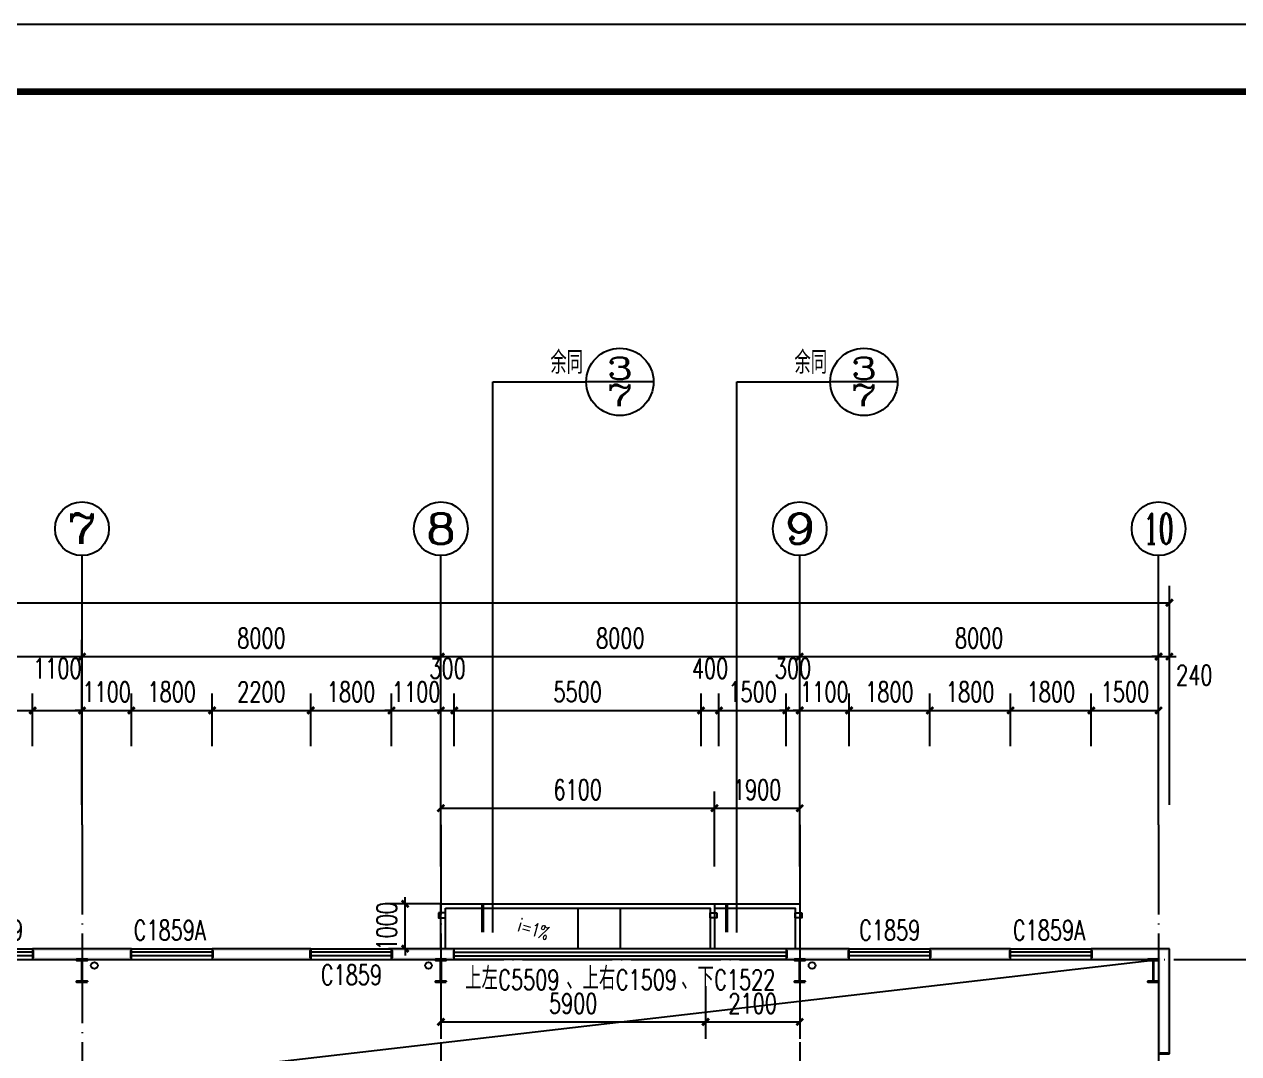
# Model space of a CAD drawing. Header units: millimetres. Extents: x 4279522 to 4437387, y 18981343 to 19528009.
# Drawn here: x 4385756 to 4412828, y 19298623 to 19321565 of the extents above; entities that cross this region are included whole.
import ezdxf
from ezdxf.enums import TextEntityAlignment as Align

# ---------------------------------------------------------------- set-up
doc = ezdxf.new("R2010")
doc.units = ezdxf.units.MM
doc.header["$LTSCALE"] = 1000
doc.header["$MEASUREMENT"] = 0
doc.linetypes.add('DOTE', pattern=[2.42, 2, -0.2, 0.02, -0.2])
doc.layers.get('Defpoints').update_dxf_attribs({"color": 1})
for name, color, linetype in [('AXIS_TEXT', 7, 'Continuous'), ('AXIS_外部', 171, 'Continuous'), ('DIM_IDEN', 171, 'Continuous'), ('DIM_SYMB', 165, 'Continuous'), ('DOTE', 250, 'DOTE'), ('GROUND', 150, 'Continuous'), ('LVTRY', 6, 'Continuous'), ('PUB_DIM', 161, 'Continuous'), ('PUB_TEXT', 7, 'Continuous'), ('PUB_WALL', 9, 'Continuous'), ('TK', 4, 'Continuous'), ('VPIPE-雨水', 4, 'Continuous'), ('WALL', 9, 'Continuous'), ('WINDOW', 140, 'Continuous'), ('WINDOW_TEXT', 7, 'Continuous')]:
    doc.layers.add(name, color=color, linetype=linetype)
doc.layers.add('Pkpm_柱子', color=3, linetype='Continuous', lineweight=35)
doc.styles.add('_TCH_AXIS', font='COMPLEX', dxfattribs={"bigfont": 'GBCBIG'})
doc.styles.add('_TCH_DIM', font='SIMPLEX', dxfattribs={"bigfont": 'GBCBIG'})
doc.styles.add('_TCH_DIM_T3', font='SIMPLEX', dxfattribs={"width": 0.705882, "bigfont": 'GBCBIG'})
doc.styles.add('_TCH_LABEL', font='COMPLEX', dxfattribs={"bigfont": 'GBCBIG'})
doc.styles.add('_TCH_WINDOW', font='SIMPLEX', dxfattribs={"height": 3.5, "bigfont": 'GBCBIG'})
doc.styles.add('COMPLEX', font='COMPLEX')
doc.dimstyles.new('_TCH_ARCH&&150', dxfattribs={"dimtxt": 446.25, "dimasz": 150, "dimexe": 375, "dimexo": 450, "dimgap": 189.375, "dimtad": 1, "dimdec": 0, "dimzin": 0, "dimdsep": 46, "dimtxsty": '_TCH_DIM_T3', "dimblk": 'ARCHTICK', "dimcen": 0.09, "dimclrt": 7, "dimazin": 2, "dimtfac": 1, "dimtdec": 0, "dimtix": 1, "dimtmove": 2, "dimatfit": 3, "dimfxl": 0, "dimtolj": 1, "dimtzin": 0, "dimarcsym": 0})

# ---------------------------------------------------------------- blocks, each defined once
blk = doc.blocks.new('GeYuanFrame_76024051', base_point=(18.76, 4.34))
at = {"layer": 'TK'}
blk.add_line((43.76, 414.34), (676.76, 414.34), dxfattribs=at)
blk.add_lwpolyline([(18.76, 424.34), (686.76, 424.34), (686.76, 4.34), (18.76, 4.34), (18.76, 424.34)], dxfattribs=at)
at = {"layer": 'TK', "const_width": 1}
blk.add_lwpolyline([(676.76, 414.34), (43.76, 414.34), (43.76, 14.34), (676.76, 14.34)], close=True, dxfattribs=at)
blk = doc.blocks.new('_ArchTick')
at = {"color": 0, "linetype": 'ByBlock', "const_width": 0.4}
blk.add_lwpolyline([(-0.5, -0.5), (0.5, 0.5)], dxfattribs=at)
blk = doc.blocks.new('*D30')
at = {"layer": 'Defpoints', "color": 0}
for p in [(4400942, 19300578), (4403042, 19300578), (4403042, 19299332)]:
    blk.add_point(p, dxfattribs=at)
at = {"layer": 'PUB_DIM', "color": 0, "lineweight": -2}
for p, q in [((4400942, 19300128), (4400942, 19298957)), ((4403042, 19300128), (4403042, 19298957)), ((4400942, 19299332), (4403042, 19299332))]:
    blk.add_line(p, q, dxfattribs=at)
at = {"layer": 'PUB_DIM', "color": 0, "lineweight": -2, "xscale": 150, "yscale": 150, "zscale": 150, "rotation": 180}
blk.add_blockref('_ArchTick', (4400942, 19299332), dxfattribs=at)
at = {"layer": 'PUB_DIM', "color": 0, "lineweight": -2, "xscale": 150, "yscale": 150, "zscale": 150}
blk.add_blockref('_ArchTick', (4403042, 19299332), dxfattribs=at)
at = {"layer": 'PUB_DIM', "color": 7, "insert": (4401992, 19299744), "char_height": 446.2, "attachment_point": 5, "style": '_TCH_DIM_T3'}
blk.add_mtext('\\A1;2100', dxfattribs=at)
blk = doc.blocks.new('*D31')
at = {"layer": 'Defpoints', "color": 0}
for p in [(4395042, 19300578), (4400942, 19300578), (4400942, 19299332)]:
    blk.add_point(p, dxfattribs=at)
at = {"layer": 'PUB_DIM', "color": 0, "lineweight": -2}
for p, q in [((4395042, 19300128), (4395042, 19298957)), ((4400942, 19300128), (4400942, 19298957)), ((4395042, 19299332), (4400942, 19299332))]:
    blk.add_line(p, q, dxfattribs=at)
at = {"layer": 'PUB_DIM', "color": 0, "lineweight": -2, "xscale": 150, "yscale": 150, "zscale": 150, "rotation": 180}
blk.add_blockref('_ArchTick', (4395042, 19299332), dxfattribs=at)
at = {"layer": 'PUB_DIM', "color": 0, "lineweight": -2, "xscale": 150, "yscale": 150, "zscale": 150}
blk.add_blockref('_ArchTick', (4400942, 19299332), dxfattribs=at)
at = {"layer": 'PUB_DIM', "color": 7, "insert": (4397992, 19299744), "char_height": 446.2, "attachment_point": 5, "style": '_TCH_DIM_T3'}
blk.add_mtext('\\A1;5900', dxfattribs=at)
blk = doc.blocks.new('*D32')
at = {"layer": 'Defpoints', "color": 0}
for p in [(4403042, 19304095), (4401142, 19302349), (4403042, 19302349)]:
    blk.add_point(p, dxfattribs=at)
at = {"layer": 'PUB_DIM', "color": 0, "lineweight": -2}
for p, q in [((4401142, 19302799), (4401142, 19304470)), ((4403042, 19302799), (4403042, 19304470)), ((4401142, 19304095), (4403042, 19304095))]:
    blk.add_line(p, q, dxfattribs=at)
at = {"layer": 'PUB_DIM', "color": 0, "lineweight": -2, "xscale": 150, "yscale": 150, "zscale": 150, "rotation": 180}
blk.add_blockref('_ArchTick', (4401142, 19304095), dxfattribs=at)
at = {"layer": 'PUB_DIM', "color": 0, "lineweight": -2, "xscale": 150, "yscale": 150, "zscale": 150}
blk.add_blockref('_ArchTick', (4403042, 19304095), dxfattribs=at)
at = {"layer": 'PUB_DIM', "color": 7, "insert": (4402092, 19304507), "char_height": 446.2, "attachment_point": 5, "style": '_TCH_DIM_T3'}
blk.add_mtext('\\A1;1900', dxfattribs=at)
blk = doc.blocks.new('*D33')
at = {"layer": 'Defpoints', "color": 0}
for p in [(4401142, 19304095), (4395042, 19302349), (4401142, 19302349)]:
    blk.add_point(p, dxfattribs=at)
at = {"layer": 'PUB_DIM', "color": 0, "lineweight": -2}
for p, q in [((4395042, 19302799), (4395042, 19304470)), ((4401142, 19302799), (4401142, 19304470)), ((4395042, 19304095), (4401142, 19304095))]:
    blk.add_line(p, q, dxfattribs=at)
at = {"layer": 'PUB_DIM', "color": 0, "lineweight": -2, "xscale": 150, "yscale": 150, "zscale": 150, "rotation": 180}
blk.add_blockref('_ArchTick', (4395042, 19304095), dxfattribs=at)
at = {"layer": 'PUB_DIM', "color": 0, "lineweight": -2, "xscale": 150, "yscale": 150, "zscale": 150}
blk.add_blockref('_ArchTick', (4401142, 19304095), dxfattribs=at)
at = {"layer": 'PUB_DIM', "color": 7, "insert": (4398092, 19304507), "char_height": 446.2, "attachment_point": 5, "style": '_TCH_DIM_T3'}
blk.add_mtext('\\A1;6100', dxfattribs=at)
blk = doc.blocks.new('*D34')
at = {"layer": 'Defpoints', "color": 0}
for p in [(4394246, 19301963), (4395492, 19301963), (4395492, 19300963)]:
    blk.add_point(p, dxfattribs=at)
at = {"layer": 'PUB_DIM', "color": 0, "lineweight": -2}
for p, q in [((4394246, 19301963), (4394246, 19302113)), ((4395042, 19301963), (4393871, 19301963)), ((4394246, 19300963), (4394246, 19301963)), ((4395042, 19300963), (4393871, 19300963)), ((4394246, 19300963), (4394246, 19300813))]:
    blk.add_line(p, q, dxfattribs=at)
at = {"layer": 'PUB_DIM', "color": 0, "lineweight": -2, "xscale": 150, "yscale": 150, "zscale": 150}
for p, rotation in [((4394246, 19301963), 270), ((4394246, 19300963), 90)]:
    blk.add_blockref('_ArchTick', p, dxfattribs=dict(at, rotation=rotation))
at = {"layer": 'PUB_DIM', "color": 7, "insert": (4393834, 19301463), "char_height": 446.2, "attachment_point": 5, "rotation": 90, "style": '_TCH_DIM_T3'}
blk.add_mtext('\\A1;1000', dxfattribs=at)
blk = doc.blocks.new('*D192')
at = {"layer": 'Defpoints', "color": 0}
for p in [(4411042, 19306273), (4409542, 19305028), (4411042, 19305028)]:
    blk.add_point(p, dxfattribs=at)
at = {"layer": 'PUB_DIM', "color": 0, "lineweight": -2}
for p, q in [((4409542, 19305478), (4409542, 19306648)), ((4411042, 19305478), (4411042, 19306648)), ((4409542, 19306273), (4411042, 19306273))]:
    blk.add_line(p, q, dxfattribs=at)
at = {"layer": 'PUB_DIM', "color": 0, "lineweight": -2, "xscale": 150, "yscale": 150, "zscale": 150, "rotation": 180}
blk.add_blockref('_ArchTick', (4409542, 19306273), dxfattribs=at)
at = {"layer": 'PUB_DIM', "color": 0, "lineweight": -2, "xscale": 150, "yscale": 150, "zscale": 150}
blk.add_blockref('_ArchTick', (4411042, 19306273), dxfattribs=at)
at = {"layer": 'PUB_DIM', "color": 7, "insert": (4410292, 19306686), "char_height": 446.2, "attachment_point": 5, "style": '_TCH_DIM_T3'}
blk.add_mtext('\\A1;1500', dxfattribs=at)
blk = doc.blocks.new('*D193')
at = {"layer": 'Defpoints', "color": 0}
for p in [(4409542, 19306273), (4407742, 19305028), (4409542, 19305028)]:
    blk.add_point(p, dxfattribs=at)
at = {"layer": 'PUB_DIM', "color": 0, "lineweight": -2}
for p, q in [((4407742, 19305478), (4407742, 19306648)), ((4409542, 19305478), (4409542, 19306648)), ((4407742, 19306273), (4409542, 19306273))]:
    blk.add_line(p, q, dxfattribs=at)
at = {"layer": 'PUB_DIM', "color": 0, "lineweight": -2, "xscale": 150, "yscale": 150, "zscale": 150, "rotation": 180}
blk.add_blockref('_ArchTick', (4407742, 19306273), dxfattribs=at)
at = {"layer": 'PUB_DIM', "color": 0, "lineweight": -2, "xscale": 150, "yscale": 150, "zscale": 150}
blk.add_blockref('_ArchTick', (4409542, 19306273), dxfattribs=at)
at = {"layer": 'PUB_DIM', "color": 7, "insert": (4408642, 19306686), "char_height": 446.2, "attachment_point": 5, "style": '_TCH_DIM_T3'}
blk.add_mtext('\\A1;1800', dxfattribs=at)
blk = doc.blocks.new('*D194')
at = {"layer": 'Defpoints', "color": 0}
for p in [(4407742, 19306273), (4405942, 19305028), (4407742, 19305028)]:
    blk.add_point(p, dxfattribs=at)
at = {"layer": 'PUB_DIM', "color": 0, "lineweight": -2}
for p, q in [((4405942, 19305478), (4405942, 19306648)), ((4407742, 19305478), (4407742, 19306648)), ((4405942, 19306273), (4407742, 19306273))]:
    blk.add_line(p, q, dxfattribs=at)
at = {"layer": 'PUB_DIM', "color": 0, "lineweight": -2, "xscale": 150, "yscale": 150, "zscale": 150, "rotation": 180}
blk.add_blockref('_ArchTick', (4405942, 19306273), dxfattribs=at)
at = {"layer": 'PUB_DIM', "color": 0, "lineweight": -2, "xscale": 150, "yscale": 150, "zscale": 150}
blk.add_blockref('_ArchTick', (4407742, 19306273), dxfattribs=at)
at = {"layer": 'PUB_DIM', "color": 7, "insert": (4406842, 19306686), "char_height": 446.2, "attachment_point": 5, "style": '_TCH_DIM_T3'}
blk.add_mtext('\\A1;1800', dxfattribs=at)
blk = doc.blocks.new('*D195')
at = {"layer": 'Defpoints', "color": 0}
for p in [(4405942, 19306273), (4404142, 19305028), (4405942, 19305028)]:
    blk.add_point(p, dxfattribs=at)
at = {"layer": 'PUB_DIM', "color": 0, "lineweight": -2}
for p, q in [((4404142, 19305478), (4404142, 19306648)), ((4405942, 19305478), (4405942, 19306648)), ((4404142, 19306273), (4405942, 19306273))]:
    blk.add_line(p, q, dxfattribs=at)
at = {"layer": 'PUB_DIM', "color": 0, "lineweight": -2, "xscale": 150, "yscale": 150, "zscale": 150, "rotation": 180}
blk.add_blockref('_ArchTick', (4404142, 19306273), dxfattribs=at)
at = {"layer": 'PUB_DIM', "color": 0, "lineweight": -2, "xscale": 150, "yscale": 150, "zscale": 150}
blk.add_blockref('_ArchTick', (4405942, 19306273), dxfattribs=at)
at = {"layer": 'PUB_DIM', "color": 7, "insert": (4405042, 19306686), "char_height": 446.2, "attachment_point": 5, "style": '_TCH_DIM_T3'}
blk.add_mtext('\\A1;1800', dxfattribs=at)
blk = doc.blocks.new('*D196')
at = {"layer": 'Defpoints', "color": 0}
for p in [(4404142, 19306273), (4403042, 19305028), (4404142, 19305028)]:
    blk.add_point(p, dxfattribs=at)
at = {"layer": 'PUB_DIM', "color": 0, "lineweight": -2}
for p, q in [((4403042, 19305478), (4403042, 19306648)), ((4404142, 19305478), (4404142, 19306648)), ((4403042, 19306273), (4402892, 19306273)), ((4403042, 19306273), (4404142, 19306273)), ((4404142, 19306273), (4404292, 19306273))]:
    blk.add_line(p, q, dxfattribs=at)
at = {"layer": 'PUB_DIM', "color": 0, "lineweight": -2, "xscale": 150, "yscale": 150, "zscale": 150}
blk.add_blockref('_ArchTick', (4403042, 19306273), dxfattribs=at)
at = {"layer": 'PUB_DIM', "color": 0, "lineweight": -2, "xscale": 150, "yscale": 150, "zscale": 150, "rotation": 180}
blk.add_blockref('_ArchTick', (4404142, 19306273), dxfattribs=at)
at = {"layer": 'PUB_DIM', "color": 7, "insert": (4403592, 19306686), "char_height": 446.2, "attachment_point": 5, "style": '_TCH_DIM_T3'}
blk.add_mtext('\\A1;1100', dxfattribs=at)
blk = doc.blocks.new('*D197')
at = {"layer": 'Defpoints', "color": 0}
for p in [(4403042, 19306273), (4402742, 19305028), (4403042, 19305028)]:
    blk.add_point(p, dxfattribs=at)
at = {"layer": 'PUB_DIM', "color": 0, "lineweight": -2}
for p, q in [((4402742, 19305478), (4402742, 19306648)), ((4403042, 19305478), (4403042, 19306648)), ((4402742, 19306273), (4402592, 19306273)), ((4402742, 19306273), (4403042, 19306273)), ((4403042, 19306273), (4403192, 19306273))]:
    blk.add_line(p, q, dxfattribs=at)
at = {"layer": 'PUB_DIM', "color": 0, "lineweight": -2, "xscale": 150, "yscale": 150, "zscale": 150}
blk.add_blockref('_ArchTick', (4402742, 19306273), dxfattribs=at)
at = {"layer": 'PUB_DIM', "color": 0, "lineweight": -2, "xscale": 150, "yscale": 150, "zscale": 150, "rotation": 180}
blk.add_blockref('_ArchTick', (4403042, 19306273), dxfattribs=at)
at = {"layer": 'PUB_DIM', "color": 7, "insert": (4402892, 19307211), "char_height": 446.2, "attachment_point": 5, "style": '_TCH_DIM_T3'}
blk.add_mtext('\\A1;300', dxfattribs=at)
blk = doc.blocks.new('*D198')
at = {"layer": 'Defpoints', "color": 0}
for p in [(4402742, 19306273), (4401242, 19305028), (4402742, 19305028)]:
    blk.add_point(p, dxfattribs=at)
at = {"layer": 'PUB_DIM', "color": 0, "lineweight": -2}
for p, q in [((4401242, 19305478), (4401242, 19306648)), ((4402742, 19305478), (4402742, 19306648)), ((4401242, 19306273), (4402742, 19306273))]:
    blk.add_line(p, q, dxfattribs=at)
at = {"layer": 'PUB_DIM', "color": 0, "lineweight": -2, "xscale": 150, "yscale": 150, "zscale": 150, "rotation": 180}
blk.add_blockref('_ArchTick', (4401242, 19306273), dxfattribs=at)
at = {"layer": 'PUB_DIM', "color": 0, "lineweight": -2, "xscale": 150, "yscale": 150, "zscale": 150}
blk.add_blockref('_ArchTick', (4402742, 19306273), dxfattribs=at)
at = {"layer": 'PUB_DIM', "color": 7, "insert": (4401992, 19306686), "char_height": 446.2, "attachment_point": 5, "style": '_TCH_DIM_T3'}
blk.add_mtext('\\A1;1500', dxfattribs=at)
blk = doc.blocks.new('*D199')
at = {"layer": 'Defpoints', "color": 0}
for p in [(4401242, 19306273), (4400842, 19305028), (4401242, 19305028)]:
    blk.add_point(p, dxfattribs=at)
at = {"layer": 'PUB_DIM', "color": 0, "lineweight": -2}
for p, q in [((4400842, 19305478), (4400842, 19306648)), ((4401242, 19305478), (4401242, 19306648)), ((4400842, 19306273), (4401242, 19306273))]:
    blk.add_line(p, q, dxfattribs=at)
at = {"layer": 'PUB_DIM', "color": 0, "lineweight": -2, "xscale": 150, "yscale": 150, "zscale": 150, "rotation": 180}
blk.add_blockref('_ArchTick', (4400842, 19306273), dxfattribs=at)
at = {"layer": 'PUB_DIM', "color": 0, "lineweight": -2, "xscale": 150, "yscale": 150, "zscale": 150}
blk.add_blockref('_ArchTick', (4401242, 19306273), dxfattribs=at)
at = {"layer": 'PUB_DIM', "color": 7, "insert": (4401042, 19307211), "char_height": 446.2, "attachment_point": 5, "style": '_TCH_DIM_T3'}
blk.add_mtext('\\A1;400', dxfattribs=at)
blk = doc.blocks.new('*D200')
at = {"layer": 'Defpoints', "color": 0}
for p in [(4400842, 19306273), (4395342, 19305028), (4400842, 19305028)]:
    blk.add_point(p, dxfattribs=at)
at = {"layer": 'PUB_DIM', "color": 0, "lineweight": -2}
for p, q in [((4395342, 19305478), (4395342, 19306648)), ((4400842, 19305478), (4400842, 19306648)), ((4395342, 19306273), (4400842, 19306273))]:
    blk.add_line(p, q, dxfattribs=at)
at = {"layer": 'PUB_DIM', "color": 0, "lineweight": -2, "xscale": 150, "yscale": 150, "zscale": 150, "rotation": 180}
blk.add_blockref('_ArchTick', (4395342, 19306273), dxfattribs=at)
at = {"layer": 'PUB_DIM', "color": 0, "lineweight": -2, "xscale": 150, "yscale": 150, "zscale": 150}
blk.add_blockref('_ArchTick', (4400842, 19306273), dxfattribs=at)
at = {"layer": 'PUB_DIM', "color": 7, "insert": (4398092, 19306686), "char_height": 446.2, "attachment_point": 5, "style": '_TCH_DIM_T3'}
blk.add_mtext('\\A1;5500', dxfattribs=at)
blk = doc.blocks.new('*D201')
at = {"layer": 'Defpoints', "color": 0}
for p in [(4395342, 19306273), (4395042, 19305028), (4395342, 19305028)]:
    blk.add_point(p, dxfattribs=at)
at = {"layer": 'PUB_DIM', "color": 0, "lineweight": -2}
for p, q in [((4395042, 19305478), (4395042, 19306648)), ((4395342, 19305478), (4395342, 19306648)), ((4395042, 19306273), (4394892, 19306273)), ((4395042, 19306273), (4395342, 19306273)), ((4395342, 19306273), (4395492, 19306273))]:
    blk.add_line(p, q, dxfattribs=at)
at = {"layer": 'PUB_DIM', "color": 0, "lineweight": -2, "xscale": 150, "yscale": 150, "zscale": 150}
blk.add_blockref('_ArchTick', (4395042, 19306273), dxfattribs=at)
at = {"layer": 'PUB_DIM', "color": 0, "lineweight": -2, "xscale": 150, "yscale": 150, "zscale": 150, "rotation": 180}
blk.add_blockref('_ArchTick', (4395342, 19306273), dxfattribs=at)
at = {"layer": 'PUB_DIM', "color": 7, "insert": (4395192, 19307211), "char_height": 446.2, "attachment_point": 5, "style": '_TCH_DIM_T3'}
blk.add_mtext('\\A1;300', dxfattribs=at)
blk = doc.blocks.new('*D202')
at = {"layer": 'Defpoints', "color": 0}
for p in [(4395042, 19306273), (4393942, 19305028), (4395042, 19305028)]:
    blk.add_point(p, dxfattribs=at)
at = {"layer": 'PUB_DIM', "color": 0, "lineweight": -2}
for p, q in [((4393942, 19305478), (4393942, 19306648)), ((4395042, 19305478), (4395042, 19306648)), ((4393942, 19306273), (4393792, 19306273)), ((4393942, 19306273), (4395042, 19306273)), ((4395042, 19306273), (4395192, 19306273))]:
    blk.add_line(p, q, dxfattribs=at)
at = {"layer": 'PUB_DIM', "color": 0, "lineweight": -2, "xscale": 150, "yscale": 150, "zscale": 150}
blk.add_blockref('_ArchTick', (4393942, 19306273), dxfattribs=at)
at = {"layer": 'PUB_DIM', "color": 0, "lineweight": -2, "xscale": 150, "yscale": 150, "zscale": 150, "rotation": 180}
blk.add_blockref('_ArchTick', (4395042, 19306273), dxfattribs=at)
at = {"layer": 'PUB_DIM', "color": 7, "insert": (4394492, 19306686), "char_height": 446.2, "attachment_point": 5, "style": '_TCH_DIM_T3'}
blk.add_mtext('\\A1;1100', dxfattribs=at)
blk = doc.blocks.new('*D203')
at = {"layer": 'Defpoints', "color": 0}
for p in [(4393942, 19306273), (4392142, 19305028), (4393942, 19305028)]:
    blk.add_point(p, dxfattribs=at)
at = {"layer": 'PUB_DIM', "color": 0, "lineweight": -2}
for p, q in [((4392142, 19305478), (4392142, 19306648)), ((4393942, 19305478), (4393942, 19306648)), ((4392142, 19306273), (4393942, 19306273))]:
    blk.add_line(p, q, dxfattribs=at)
at = {"layer": 'PUB_DIM', "color": 0, "lineweight": -2, "xscale": 150, "yscale": 150, "zscale": 150, "rotation": 180}
blk.add_blockref('_ArchTick', (4392142, 19306273), dxfattribs=at)
at = {"layer": 'PUB_DIM', "color": 0, "lineweight": -2, "xscale": 150, "yscale": 150, "zscale": 150}
blk.add_blockref('_ArchTick', (4393942, 19306273), dxfattribs=at)
at = {"layer": 'PUB_DIM', "color": 7, "insert": (4393042, 19306686), "char_height": 446.2, "attachment_point": 5, "style": '_TCH_DIM_T3'}
blk.add_mtext('\\A1;1800', dxfattribs=at)
blk = doc.blocks.new('*D204')
at = {"layer": 'Defpoints', "color": 0}
for p in [(4392142, 19306273), (4389942, 19305028), (4392142, 19305028)]:
    blk.add_point(p, dxfattribs=at)
at = {"layer": 'PUB_DIM', "color": 0, "lineweight": -2}
for p, q in [((4389942, 19305478), (4389942, 19306648)), ((4392142, 19305478), (4392142, 19306648)), ((4389942, 19306273), (4392142, 19306273))]:
    blk.add_line(p, q, dxfattribs=at)
at = {"layer": 'PUB_DIM', "color": 0, "lineweight": -2, "xscale": 150, "yscale": 150, "zscale": 150, "rotation": 180}
blk.add_blockref('_ArchTick', (4389942, 19306273), dxfattribs=at)
at = {"layer": 'PUB_DIM', "color": 0, "lineweight": -2, "xscale": 150, "yscale": 150, "zscale": 150}
blk.add_blockref('_ArchTick', (4392142, 19306273), dxfattribs=at)
at = {"layer": 'PUB_DIM', "color": 7, "insert": (4391042, 19306686), "char_height": 446.2, "attachment_point": 5, "style": '_TCH_DIM_T3'}
blk.add_mtext('\\A1;2200', dxfattribs=at)
blk = doc.blocks.new('*D205')
at = {"layer": 'Defpoints', "color": 0}
for p in [(4389942, 19306273), (4388142, 19305028), (4389942, 19305028)]:
    blk.add_point(p, dxfattribs=at)
at = {"layer": 'PUB_DIM', "color": 0, "lineweight": -2}
for p, q in [((4388142, 19305478), (4388142, 19306648)), ((4389942, 19305478), (4389942, 19306648)), ((4388142, 19306273), (4389942, 19306273))]:
    blk.add_line(p, q, dxfattribs=at)
at = {"layer": 'PUB_DIM', "color": 0, "lineweight": -2, "xscale": 150, "yscale": 150, "zscale": 150, "rotation": 180}
blk.add_blockref('_ArchTick', (4388142, 19306273), dxfattribs=at)
at = {"layer": 'PUB_DIM', "color": 0, "lineweight": -2, "xscale": 150, "yscale": 150, "zscale": 150}
blk.add_blockref('_ArchTick', (4389942, 19306273), dxfattribs=at)
at = {"layer": 'PUB_DIM', "color": 7, "insert": (4389042, 19306686), "char_height": 446.2, "attachment_point": 5, "style": '_TCH_DIM_T3'}
blk.add_mtext('\\A1;1800', dxfattribs=at)
blk = doc.blocks.new('*D206')
at = {"layer": 'Defpoints', "color": 0}
for p in [(4388142, 19306273), (4387042, 19305028), (4388142, 19305028)]:
    blk.add_point(p, dxfattribs=at)
at = {"layer": 'PUB_DIM', "color": 0, "lineweight": -2}
for p, q in [((4387042, 19305478), (4387042, 19306648)), ((4388142, 19305478), (4388142, 19306648)), ((4387042, 19306273), (4386892, 19306273)), ((4387042, 19306273), (4388142, 19306273)), ((4388142, 19306273), (4388292, 19306273))]:
    blk.add_line(p, q, dxfattribs=at)
at = {"layer": 'PUB_DIM', "color": 0, "lineweight": -2, "xscale": 150, "yscale": 150, "zscale": 150}
blk.add_blockref('_ArchTick', (4387042, 19306273), dxfattribs=at)
at = {"layer": 'PUB_DIM', "color": 0, "lineweight": -2, "xscale": 150, "yscale": 150, "zscale": 150, "rotation": 180}
blk.add_blockref('_ArchTick', (4388142, 19306273), dxfattribs=at)
at = {"layer": 'PUB_DIM', "color": 7, "insert": (4387592, 19306686), "char_height": 446.2, "attachment_point": 5, "style": '_TCH_DIM_T3'}
blk.add_mtext('\\A1;1100', dxfattribs=at)
blk = doc.blocks.new('*D207')
at = {"layer": 'Defpoints', "color": 0}
for p in [(4387042, 19306273), (4385942, 19305028), (4387042, 19305028)]:
    blk.add_point(p, dxfattribs=at)
at = {"layer": 'PUB_DIM', "color": 0, "lineweight": -2}
for p, q in [((4385942, 19305478), (4385942, 19306648)), ((4387042, 19305478), (4387042, 19306648)), ((4385942, 19306273), (4387042, 19306273))]:
    blk.add_line(p, q, dxfattribs=at)
at = {"layer": 'PUB_DIM', "color": 0, "lineweight": -2, "xscale": 150, "yscale": 150, "zscale": 150, "rotation": 180}
blk.add_blockref('_ArchTick', (4385942, 19306273), dxfattribs=at)
at = {"layer": 'PUB_DIM', "color": 0, "lineweight": -2, "xscale": 150, "yscale": 150, "zscale": 150}
blk.add_blockref('_ArchTick', (4387042, 19306273), dxfattribs=at)
at = {"layer": 'PUB_DIM', "color": 7, "insert": (4386492, 19307211), "char_height": 446.2, "attachment_point": 5, "style": '_TCH_DIM_T3'}
blk.add_mtext('\\A1;1100', dxfattribs=at)
blk = doc.blocks.new('*D208')
at = {"layer": 'Defpoints', "color": 0}
for p in [(4385942, 19306273), (4384142, 19305028), (4385942, 19305028)]:
    blk.add_point(p, dxfattribs=at)
at = {"layer": 'PUB_DIM', "color": 0, "lineweight": -2}
for p, q in [((4384142, 19305478), (4384142, 19306648)), ((4385942, 19305478), (4385942, 19306648)), ((4384142, 19306273), (4385942, 19306273))]:
    blk.add_line(p, q, dxfattribs=at)
at = {"layer": 'PUB_DIM', "color": 0, "lineweight": -2, "xscale": 150, "yscale": 150, "zscale": 150, "rotation": 180}
blk.add_blockref('_ArchTick', (4384142, 19306273), dxfattribs=at)
at = {"layer": 'PUB_DIM', "color": 0, "lineweight": -2, "xscale": 150, "yscale": 150, "zscale": 150}
blk.add_blockref('_ArchTick', (4385942, 19306273), dxfattribs=at)
at = {"layer": 'PUB_DIM', "color": 7, "insert": (4385042, 19306686), "char_height": 446.2, "attachment_point": 5, "style": '_TCH_DIM_T3'}
blk.add_mtext('\\A1;1800', dxfattribs=at)
blk = doc.blocks.new('*D236')
at = {"layer": 'AXIS_外部', "color": 0, "lineweight": -2}
for p, q in [((4379042, 19304173), (4379042, 19307848)), ((4387042, 19304173), (4387042, 19307848)), ((4379042, 19307473), (4387042, 19307473))]:
    blk.add_line(p, q, dxfattribs=at)
at = {"layer": 'Defpoints', "color": 0}
for p in [(4387042, 19307473), (4379042, 19303723), (4387042, 19303723)]:
    blk.add_point(p, dxfattribs=at)
at = {"layer": 'AXIS_外部', "color": 0, "lineweight": -2, "xscale": 150, "yscale": 150, "zscale": 150, "rotation": 180}
blk.add_blockref('_ArchTick', (4379042, 19307473), dxfattribs=at)
at = {"layer": 'AXIS_外部', "color": 0, "lineweight": -2, "xscale": 150, "yscale": 150, "zscale": 150}
blk.add_blockref('_ArchTick', (4387042, 19307473), dxfattribs=at)
at = {"layer": 'AXIS_外部', "color": 7, "insert": (4383042, 19307886), "char_height": 446.2, "attachment_point": 5, "style": '_TCH_DIM_T3'}
blk.add_mtext('\\A1;8000', dxfattribs=at)
blk = doc.blocks.new('*D237')
at = {"layer": 'AXIS_外部', "color": 0, "lineweight": -2}
for p, q in [((4387042, 19304173), (4387042, 19307848)), ((4395042, 19304173), (4395042, 19307848)), ((4387042, 19307473), (4395042, 19307473))]:
    blk.add_line(p, q, dxfattribs=at)
at = {"layer": 'Defpoints', "color": 0}
for p in [(4395042, 19307473), (4387042, 19303723), (4395042, 19303723)]:
    blk.add_point(p, dxfattribs=at)
at = {"layer": 'AXIS_外部', "color": 0, "lineweight": -2, "xscale": 150, "yscale": 150, "zscale": 150, "rotation": 180}
blk.add_blockref('_ArchTick', (4387042, 19307473), dxfattribs=at)
at = {"layer": 'AXIS_外部', "color": 0, "lineweight": -2, "xscale": 150, "yscale": 150, "zscale": 150}
blk.add_blockref('_ArchTick', (4395042, 19307473), dxfattribs=at)
at = {"layer": 'AXIS_外部', "color": 7, "insert": (4391042, 19307886), "char_height": 446.2, "attachment_point": 5, "style": '_TCH_DIM_T3'}
blk.add_mtext('\\A1;8000', dxfattribs=at)
blk = doc.blocks.new('*D238')
at = {"layer": 'AXIS_外部', "color": 0, "lineweight": -2}
for p, q in [((4395042, 19304173), (4395042, 19307848)), ((4403042, 19304173), (4403042, 19307848)), ((4395042, 19307473), (4403042, 19307473))]:
    blk.add_line(p, q, dxfattribs=at)
at = {"layer": 'Defpoints', "color": 0}
for p in [(4403042, 19307473), (4395042, 19303723), (4403042, 19303723)]:
    blk.add_point(p, dxfattribs=at)
at = {"layer": 'AXIS_外部', "color": 0, "lineweight": -2, "xscale": 150, "yscale": 150, "zscale": 150, "rotation": 180}
blk.add_blockref('_ArchTick', (4395042, 19307473), dxfattribs=at)
at = {"layer": 'AXIS_外部', "color": 0, "lineweight": -2, "xscale": 150, "yscale": 150, "zscale": 150}
blk.add_blockref('_ArchTick', (4403042, 19307473), dxfattribs=at)
at = {"layer": 'AXIS_外部', "color": 7, "insert": (4399042, 19307886), "char_height": 446.2, "attachment_point": 5, "style": '_TCH_DIM_T3'}
blk.add_mtext('\\A1;8000', dxfattribs=at)
blk = doc.blocks.new('*D239')
at = {"layer": 'AXIS_外部', "color": 0, "lineweight": -2}
for p, q in [((4403042, 19304173), (4403042, 19307848)), ((4411042, 19304173), (4411042, 19307848)), ((4403042, 19307473), (4411042, 19307473))]:
    blk.add_line(p, q, dxfattribs=at)
at = {"layer": 'Defpoints', "color": 0}
for p in [(4411042, 19307473), (4403042, 19303723), (4411042, 19303723)]:
    blk.add_point(p, dxfattribs=at)
at = {"layer": 'AXIS_外部', "color": 0, "lineweight": -2, "xscale": 150, "yscale": 150, "zscale": 150, "rotation": 180}
blk.add_blockref('_ArchTick', (4403042, 19307473), dxfattribs=at)
at = {"layer": 'AXIS_外部', "color": 0, "lineweight": -2, "xscale": 150, "yscale": 150, "zscale": 150}
blk.add_blockref('_ArchTick', (4411042, 19307473), dxfattribs=at)
at = {"layer": 'AXIS_外部', "color": 7, "insert": (4407042, 19307886), "char_height": 446.2, "attachment_point": 5, "style": '_TCH_DIM_T3'}
blk.add_mtext('\\A1;8000', dxfattribs=at)
blk = doc.blocks.new('*D240')
at = {"layer": 'AXIS_外部', "color": 0, "lineweight": -2}
for p, q in [((4411042, 19304173), (4411042, 19307848)), ((4411282, 19304173), (4411282, 19307848)), ((4411042, 19307473), (4410892, 19307473)), ((4411042, 19307473), (4411282, 19307473)), ((4411282, 19307473), (4411432, 19307473))]:
    blk.add_line(p, q, dxfattribs=at)
at = {"layer": 'Defpoints', "color": 0}
for p in [(4411282, 19307473), (4411042, 19303723), (4411282, 19303723)]:
    blk.add_point(p, dxfattribs=at)
at = {"layer": 'AXIS_外部', "color": 0, "lineweight": -2, "xscale": 150, "yscale": 150, "zscale": 150}
blk.add_blockref('_ArchTick', (4411042, 19307473), dxfattribs=at)
at = {"layer": 'AXIS_外部', "color": 0, "lineweight": -2, "xscale": 150, "yscale": 150, "zscale": 150, "rotation": 180}
blk.add_blockref('_ArchTick', (4411282, 19307473), dxfattribs=at)
at = {"layer": 'AXIS_外部', "color": 7, "insert": (4411837, 19307061), "char_height": 446.2, "attachment_point": 5, "style": '_TCH_DIM_T3'}
blk.add_mtext('\\A1;240', dxfattribs=at)
blk = doc.blocks.new('*D241')
at = {"layer": 'AXIS_外部', "color": 0, "lineweight": -2}
for p, q in [((4348582, 19304173), (4348582, 19309048)), ((4411282, 19304173), (4411282, 19309048)), ((4348582, 19308673), (4411282, 19308673))]:
    blk.add_line(p, q, dxfattribs=at)
at = {"layer": 'Defpoints', "color": 0}
for p in [(4411282, 19308673), (4348582, 19303723), (4411282, 19303723)]:
    blk.add_point(p, dxfattribs=at)
at = {"layer": 'AXIS_外部', "color": 0, "lineweight": -2, "xscale": 150, "yscale": 150, "zscale": 150, "rotation": 180}
blk.add_blockref('_ArchTick', (4348582, 19308673), dxfattribs=at)
at = {"layer": 'AXIS_外部', "color": 0, "lineweight": -2, "xscale": 150, "yscale": 150, "zscale": 150}
blk.add_blockref('_ArchTick', (4411282, 19308673), dxfattribs=at)
at = {"layer": 'AXIS_外部', "color": 7, "insert": (4379932, 19309086), "char_height": 446.2, "attachment_point": 5, "style": '_TCH_DIM_T3'}
blk.add_mtext('\\A1;62700', dxfattribs=at)
blk = doc.blocks.new('$WINLIB2D$00000001')
for p, q in [((-0.5, 0.5), (0.5, 0.5)), ((-0.5, 0.5), (-0.5, -0.5)), ((0.5, -0.5), (0.5, 0.5)), ((0.5, 0.1667), (-0.5, 0.1667)), ((0.5, -0.1667), (-0.5, -0.1667)), ((-0.5, -0.5), (0.5, -0.5))]:
    blk.add_line(p, q)
blk = doc.blocks.new('_AXISO')
blk.add_circle((0, 0), 0.5)
at = {"layer": 'AXIS_TEXT', "style": 'COMPLEX', "width": 1.041667}
blk.add_attdef('A', text='', height=0.56, dxfattribs=at).set_placement((-0.25, -0.28), (0.25, -0.28), align=Align.FIT)

msp = doc.modelspace()

# ---------------------------------------------------------------- hatches: boundary and pattern name
at = {"layer": 'Pkpm_柱子'}
for points in [[(4387162.2, 19300223.4), (4387162.2, 19300235.4), (4387047.2, 19300235.4), (4387047.2, 19300711.4), (4387162.2, 19300711.4), (4387162.2, 19300723.4), (4386922.2, 19300723.4), (4386922.2, 19300711.4), (4387037.2, 19300711.4), (4387037.2, 19300235.4), (4386922.2, 19300235.4), (4386922.2, 19300223.4)], [(4395162.2, 19300223.4), (4395162.2, 19300235.4), (4395047.2, 19300235.4), (4395047.2, 19300711.4), (4395162.2, 19300711.4), (4395162.2, 19300723.4), (4394922.2, 19300723.4), (4394922.2, 19300711.4), (4395037.2, 19300711.4), (4395037.2, 19300235.4), (4394922.2, 19300235.4), (4394922.2, 19300223.4)], [(4403162.2, 19300223.4), (4403162.2, 19300235.4), (4403047.2, 19300235.4), (4403047.2, 19300711.4), (4403162.2, 19300711.4), (4403162.2, 19300723.4), (4402922.2, 19300723.4), (4402922.2, 19300711.4), (4403037.2, 19300711.4), (4403037.2, 19300235.4), (4402922.2, 19300235.4), (4402922.2, 19300223.4)], [(4411042.2, 19300223.4), (4411042.2, 19300235.4), (4410927.2, 19300235.4), (4410927.2, 19300711.4), (4411042.2, 19300711.4), (4411042.2, 19300723.4), (4410802.2, 19300723.4), (4410802.2, 19300711.4), (4410917.2, 19300711.4), (4410917.2, 19300235.4), (4410802.2, 19300235.4), (4410802.2, 19300223.4)]]:
    msp.add_hatch(color=256, dxfattribs=at).paths.add_polyline_path(points)
at = {"layer": 'PUB_WALL'}
for points in [[(4388142.2, 19300963.4), (4385942.2, 19300963.4), (4385982.2, 19300923.4), (4388102.2, 19300923.4)], [(4385942.2, 19300963.4), (4385942.2, 19300723.4), (4385982.2, 19300763.4), (4385982.2, 19300923.4)], [(4388142.2, 19300723.4), (4388142.2, 19300963.4), (4388102.2, 19300923.4), (4388102.2, 19300763.4)], [(4392142.2, 19300963.4), (4389942.2, 19300963.4), (4389982.2, 19300923.4), (4392102.2, 19300923.4)], [(4389942.2, 19300963.4), (4389942.2, 19300723.4), (4389982.2, 19300763.4), (4389982.2, 19300923.4)], [(4392142.2, 19300723.4), (4392142.2, 19300963.4), (4392102.2, 19300923.4), (4392102.2, 19300763.4)], [(4395342.2, 19300963.4), (4393942.2, 19300963.4), (4393982.2, 19300923.4), (4395302.2, 19300923.4)], [(4393942.2, 19300963.4), (4393942.2, 19300723.4), (4393982.2, 19300763.4), (4393982.2, 19300923.4)], [(4395342.2, 19300723.4), (4395342.2, 19300963.4), (4395302.2, 19300923.4), (4395302.2, 19300763.4)], [(4404142.2, 19300963.4), (4402742.2, 19300963.4), (4402782.2, 19300923.4), (4404102.2, 19300923.4)], [(4402742.2, 19300963.4), (4402742.2, 19300723.4), (4402782.2, 19300763.4), (4402782.2, 19300923.4)], [(4404142.2, 19300723.4), (4404142.2, 19300963.4), (4404102.2, 19300923.4), (4404102.2, 19300763.4)], [(4407742.2, 19300963.4), (4405942.2, 19300963.4), (4405982.2, 19300923.4), (4407702.2, 19300923.4)], [(4405942.2, 19300963.4), (4405942.2, 19300723.4), (4405982.2, 19300763.4), (4405982.2, 19300923.4)], [(4407742.2, 19300723.4), (4407742.2, 19300963.4), (4407702.2, 19300923.4), (4407702.2, 19300763.4)], [(4411282.2, 19300963.4), (4409542.2, 19300963.4), (4409582.2, 19300923.4), (4411242.2, 19300923.4)], [(4409542.2, 19300963.4), (4409542.2, 19300723.4), (4409582.2, 19300763.4), (4409582.2, 19300923.4)], [(4411282.2, 19298623.4), (4411282.2, 19300963.4), (4411242.2, 19300923.4), (4411242.2, 19298663.4)], [(4385942.2, 19300723.4), (4388142.2, 19300723.4), (4388102.2, 19300763.4), (4385982.2, 19300763.4)], [(4389942.2, 19300723.4), (4392142.2, 19300723.4), (4392102.2, 19300763.4), (4389982.2, 19300763.4)], [(4393942.2, 19300723.4), (4395342.2, 19300723.4), (4395302.2, 19300763.4), (4393982.2, 19300763.4)], [(4402742.2, 19300723.4), (4404142.2, 19300723.4), (4404102.2, 19300763.4), (4402782.2, 19300763.4)], [(4405942.2, 19300723.4), (4407742.2, 19300723.4), (4407702.2, 19300763.4), (4405982.2, 19300763.4)], [(4409542.2, 19300723.4), (4411042.2, 19300723.4), (4411082.2, 19300763.4), (4409582.2, 19300763.4)], [(4411042.2, 19300723.4), (4411042.2, 19298623.4), (4411082.2, 19298663.4), (4411082.2, 19300763.4)], [(4411042.2, 19298623.4), (4411282.2, 19298623.4), (4411242.2, 19298663.4), (4411082.2, 19298663.4)]]:
    msp.add_hatch(color=256, dxfattribs=at).paths.add_polyline_path(points)

# ---------------------------------------------------------------- linework, layer by layer
at = {"layer": 'AXIS_外部'}
for p, q in [((4387042.2, 19303723.4), (4387042.2, 19309723.4)), ((4395042.2, 19303723.4), (4395042.2, 19309723.4)), ((4403042.2, 19303723.4), (4403042.2, 19309723.4)), ((4411042.2, 19303723.4), (4411042.2, 19309723.4))]:
    msp.add_line(p, q, dxfattribs=at)
at = {"layer": 'DIM_IDEN'}
for p, q in [((4396197.7, 19313595.7), (4398282.5, 19313595.7)), ((4396197.7, 19301326.6), (4396197.7, 19313595.7)), ((4399782.5, 19313595.7), (4398282.5, 19313595.7)), ((4401638.2, 19313595.7), (4403723, 19313595.7)), ((4401638.2, 19301326.6), (4401638.2, 19313595.7)), ((4405223, 19313595.7), (4403723, 19313595.7))]:
    msp.add_line(p, q, dxfattribs=at)
at = {"layer": 'DIM_IDEN', "const_width": 75}
for points in [[(4395972.7, 19301326.6), (4395972.7, 19301974.4)], [(4401413.2, 19301326.6), (4401413.2, 19301974.4)]]:
    msp.add_lwpolyline(points, dxfattribs=at)
at = {"layer": 'DIM_IDEN'}
for centre in [(4399032.5, 19313595.7), (4404473, 19313595.7)]:
    msp.add_circle(centre, 750, dxfattribs=at)
at = {"layer": 'DIM_SYMB'}
msp.add_lwpolyline([(4397689.1, 19300952.1, 0, 0, 0), (4396647.6, 19301274.9, 80, 0, 0), (4396361.1, 19301363.7, 0, 0, 0)], format="xyseb", dxfattribs=at)
at = {"layer": 'DOTE'}
for p, q in [((4387042.2, 19303723.4), (4387042.2, 19279723.4)), ((4395042.2, 19303723.4), (4395042.2, 19279723.4)), ((4403042.2, 19303723.4), (4403042.2, 19279723.4)), ((4411042.2, 19303723.4), (4411042.2, 19279723.4)), ((4346042.2, 19300723.4), (4414042.2, 19300723.4))]:
    msp.add_line(p, q, dxfattribs=at)
at = {"layer": 'GROUND'}
for p, q in [((4398092.2, 19301863.4), (4398092.2, 19300963.4)), ((4399042.2, 19301863.4), (4399042.2, 19300963.4))]:
    msp.add_line(p, q, dxfattribs=at)
for points in [[(4395042.2, 19301963.4), (4401142.2, 19301963.4), (4401142.2, 19300963.4), (4395042.2, 19300963.4)], [(4395142.2, 19301863.4), (4401042.2, 19301863.4), (4401042.2, 19300963.4), (4395142.2, 19300963.4)]]:
    msp.add_lwpolyline(points, close=True, dxfattribs=at)
for points in [[(4401142.2, 19301963.4), (4403042.2, 19301963.4), (4403042.2, 19300963.4), (4401242.2, 19300963.4)], [(4401142.2, 19301863.4), (4402942.2, 19301863.4), (4402942.2, 19300963.4), (4401242.2, 19300963.4)], [(4355042.2, 19282723.4), (4359291, 19294723.4), (4411042.2, 19300723.4)]]:
    msp.add_lwpolyline(points, dxfattribs=at)
at = {"layer": 'LVTRY'}
for points in [[(4394992.2, 19301763.4), (4394992.2, 19301653.4), (4395142.2, 19301653.4), (4395142.2, 19301763.4)], [(4401192.2, 19301763.4), (4401192.2, 19301653.4), (4401042.2, 19301653.4), (4401042.2, 19301763.4)], [(4403092.2, 19301763.4), (4403092.2, 19301653.4), (4402942.2, 19301653.4), (4402942.2, 19301763.4)]]:
    msp.add_lwpolyline(points, close=True, dxfattribs=at)
at = {"layer": 'Pkpm_柱子'}
for points in [[(4387162.2, 19300223.4), (4387162.2, 19300235.4), (4387047.2, 19300235.4), (4387047.2, 19300711.4), (4387162.2, 19300711.4), (4387162.2, 19300723.4), (4386922.2, 19300723.4), (4386922.2, 19300711.4), (4387037.2, 19300711.4), (4387037.2, 19300235.4), (4386922.2, 19300235.4), (4386922.2, 19300223.4)], [(4395162.2, 19300223.4), (4395162.2, 19300235.4), (4395047.2, 19300235.4), (4395047.2, 19300711.4), (4395162.2, 19300711.4), (4395162.2, 19300723.4), (4394922.2, 19300723.4), (4394922.2, 19300711.4), (4395037.2, 19300711.4), (4395037.2, 19300235.4), (4394922.2, 19300235.4), (4394922.2, 19300223.4)], [(4403162.2, 19300223.4), (4403162.2, 19300235.4), (4403047.2, 19300235.4), (4403047.2, 19300711.4), (4403162.2, 19300711.4), (4403162.2, 19300723.4), (4402922.2, 19300723.4), (4402922.2, 19300711.4), (4403037.2, 19300711.4), (4403037.2, 19300235.4), (4402922.2, 19300235.4), (4402922.2, 19300223.4)], [(4411042.2, 19300223.4), (4411042.2, 19300235.4), (4410927.2, 19300235.4), (4410927.2, 19300711.4), (4411042.2, 19300711.4), (4411042.2, 19300723.4), (4410802.2, 19300723.4), (4410802.2, 19300711.4), (4410917.2, 19300711.4), (4410917.2, 19300235.4), (4410802.2, 19300235.4), (4410802.2, 19300223.4)]]:
    msp.add_lwpolyline(points, close=True, dxfattribs=at)
at = {"layer": 'VPIPE-雨水', "linetype": 'Continuous'}
for centre in [(4387317.5, 19300589.1), (4394766.9, 19300589.1), (4403317.5, 19300589.1)]:
    msp.add_circle(centre, 75, dxfattribs=at)
at = {"layer": 'WALL'}
for p, q in [((4388142.2, 19300963.4), (4385942.2, 19300963.4)), ((4385942.2, 19300963.4), (4385942.2, 19300723.4)), ((4388142.2, 19300723.4), (4388142.2, 19300963.4)), ((4392142.2, 19300963.4), (4389942.2, 19300963.4)), ((4389942.2, 19300963.4), (4389942.2, 19300723.4)), ((4392142.2, 19300723.4), (4392142.2, 19300963.4)), ((4395342.2, 19300963.4), (4393942.2, 19300963.4)), ((4393942.2, 19300963.4), (4393942.2, 19300723.4)), ((4395342.2, 19300723.4), (4395342.2, 19300963.4)), ((4404142.2, 19300963.4), (4402742.2, 19300963.4)), ((4402742.2, 19300963.4), (4402742.2, 19300723.4)), ((4404142.2, 19300723.4), (4404142.2, 19300963.4)), ((4407742.2, 19300963.4), (4405942.2, 19300963.4)), ((4405942.2, 19300963.4), (4405942.2, 19300723.4)), ((4407742.2, 19300723.4), (4407742.2, 19300963.4)), ((4411282.2, 19300963.4), (4409542.2, 19300963.4)), ((4409542.2, 19300963.4), (4409542.2, 19300723.4)), ((4411282.2, 19298623.4), (4411282.2, 19300963.4)), ((4385942.2, 19300723.4), (4388142.2, 19300723.4)), ((4389942.2, 19300723.4), (4392142.2, 19300723.4)), ((4393942.2, 19300723.4), (4395342.2, 19300723.4)), ((4402742.2, 19300723.4), (4404142.2, 19300723.4)), ((4405942.2, 19300723.4), (4407742.2, 19300723.4)), ((4409542.2, 19300723.4), (4411042.2, 19300723.4)), ((4411042.2, 19300723.4), (4411042.2, 19298623.4)), ((4411042.2, 19298623.4), (4411282.2, 19298623.4))]:
    msp.add_line(p, q, dxfattribs=at)

# ---------------------------------------------------------------- block references
at = {"xscale": 150, "yscale": 150, "zscale": 150}
msp.add_blockref('GeYuanFrame_76024051', (4333912, 19258564.8), dxfattribs=at)
at = {"layer": 'AXIS_外部'}
ref = msp.add_blockref('_AXISO', (4387042.2, 19310323.4), dxfattribs=dict(at, xscale=1200, yscale=1200, zscale=1200))
ref.add_attrib('A', '7', dxfattribs={"layer": 'AXIS_TEXT', "height": 678.8, "style": '_TCH_AXIS', "width": 1.5}).set_placement((4386702.8, 19309984), (4387381.6, 19309984), align=Align.FIT)
ref = msp.add_blockref('_AXISO', (4395042.2, 19310323.4), dxfattribs=dict(at, xscale=1200, yscale=1200, zscale=1200))
ref.add_attrib('A', '8', dxfattribs={"layer": 'AXIS_TEXT', "height": 678.8, "style": '_TCH_AXIS', "width": 1.5}).set_placement((4394702.8, 19309984), (4395381.6, 19309984), align=Align.FIT)
ref = msp.add_blockref('_AXISO', (4403042.2, 19310323.4), dxfattribs=dict(at, xscale=1200, yscale=1200, zscale=1200))
ref.add_attrib('A', '9', dxfattribs={"layer": 'AXIS_TEXT', "height": 678.8, "style": '_TCH_AXIS', "width": 1.5}).set_placement((4402702.8, 19309984), (4403381.6, 19309984), align=Align.FIT)
ref = msp.add_blockref('_AXISO', (4411042.2, 19310323.4), dxfattribs=dict(at, xscale=1200, yscale=1200, zscale=1200))
ref.add_attrib('A', '10', dxfattribs={"layer": 'AXIS_TEXT', "height": 678.82, "style": '_TCH_AXIS', "width": 0.724138}).set_placement((4410702.8, 19309984), (4411381.6, 19309984), align=Align.FIT)
at = {"layer": 'WINDOW'}
ref = msp.add_blockref('$WINLIB2D$00000001', (4385042.2, 19300843.4), dxfattribs=dict(at, xscale=1800, yscale=-240, zscale=1800))
ref.add_attrib('A', 'C1859', (4384367.2, 19301152.8), dxfattribs={"layer": 'WINDOW_TEXT', "height": 446.25, "style": '_TCH_WINDOW', "width": 0.705882})
ref = msp.add_blockref('$WINLIB2D$00000001', (4389042.2, 19300843.4), dxfattribs=dict(at, xscale=1800, yscale=-240, zscale=1800))
ref.add_attrib('A', 'C1859A', (4388194.7, 19301152.8), dxfattribs={"layer": 'WINDOW_TEXT', "height": 446.25, "style": '_TCH_WINDOW', "width": 0.705882})
ref = msp.add_blockref('$WINLIB2D$00000001', (4405042.2, 19300843.4), dxfattribs=dict(at, xscale=1800, yscale=-240, zscale=1800))
ref.add_attrib('A', 'C1859', (4404367.2, 19301152.8), dxfattribs={"layer": 'WINDOW_TEXT', "height": 446.25, "style": '_TCH_WINDOW', "width": 0.705882})
ref = msp.add_blockref('$WINLIB2D$00000001', (4408642.2, 19300843.4), dxfattribs=dict(at, xscale=1800, yscale=-240, zscale=1800))
ref.add_attrib('A', 'C1859A', (4407794.7, 19301152.8), dxfattribs={"layer": 'WINDOW_TEXT', "height": 446.25, "style": '_TCH_WINDOW', "width": 0.705882})
ref = msp.add_blockref('$WINLIB2D$00000001', (4393042.2, 19300843.4), dxfattribs=dict(at, xscale=1800, yscale=240, zscale=1800))
ref.add_attrib('A', 'C1859', (4392367.2, 19300157.8), dxfattribs={"layer": 'WINDOW_TEXT', "height": 446.25, "style": '_TCH_WINDOW', "width": 0.705882})
at = {"layer": 'WINDOW', "xscale": -7400.000003475696, "yscale": 240, "zscale": -7400.000003475696}
msp.add_blockref('$WINLIB2D$00000001', (4399042.2, 19300843.4), dxfattribs=at)

# ---------------------------------------------------------------- texts
at = {"layer": 'PUB_TEXT', "style": '_TCH_DIM'}
for p in [(4397482.7, 19313775.5), (4402923.3, 19313775.5)]:
    msp.add_text('余同', height=506.38, dxfattribs=at).set_placement(p)
at = {"layer": 'PUB_TEXT', "style": '_TCH_LABEL', "width": 1.875}
for s, p, p2 in [('3', (4398730.7, 19313656.1), (4399334.4, 19313656.1)), ('3', (4404171.2, 19313656.1), (4404774.9, 19313656.1)), ('7', (4398730.7, 19313052.3), (4399334.4, 19313052.3)), ('7', (4404171.2, 19313052.3), (4404774.9, 19313052.3))]:
    msp.add_text(s, height=483, dxfattribs=at).set_placement(p, p2, align=Align.FIT)
at = {"layer": 'PUB_TEXT', "style": '_TCH_DIM', "width": 0.705882}
msp.add_text('i=1%', height=297.5, rotation=342.78175, dxfattribs=at).set_placement((4396731.4, 19301358.8))
at = {"layer": 'WINDOW_TEXT', "style": '_TCH_WINDOW'}
for s, p in [('上左', (4395584.6, 19300048.4)), ('、上右', (4397836.8, 19300048.4)), ('、下', (4400397.7, 19300048.4))]:
    msp.add_text(s, height=506.38, dxfattribs=at).set_placement(p)
at = {"layer": 'WINDOW_TEXT', "style": '_TCH_WINDOW', "width": 0.705882}
for s, p in [('C5509', (4396321.8, 19300048.4)), ('C1509', (4398942.7, 19300048.4)), ('C1522', (4401134.9, 19300048.4))]:
    msp.add_text(s, height=446.25, dxfattribs=at).set_placement(p)

# ---------------------------------------------------------------- dimensions: what is measured, and where the dimension line sits
at = {"layer": 'AXIS_外部'}
for p1, p2, distance, picture, middle in [((4348582.2, 19303723.4), (4411282.2, 19303723.4), 4950, '*D241', (4379932.2, 19309085.9)), ((4379042.2, 19303723.4), (4387042.2, 19303723.4), 3750, '*D236', (4383042.2, 19307885.9)), ((4387042.2, 19303723.4), (4395042.2, 19303723.4), 3750, '*D237', (4391042.2, 19307885.9)), ((4395042.2, 19303723.4), (4403042.2, 19303723.4), 3750, '*D238', (4399042.2, 19307885.9)), ((4403042.2, 19303723.4), (4411042.2, 19303723.4), 3750, '*D239', (4407042.2, 19307885.9))]:
    dim = msp.add_aligned_dim(p1=p1, p2=p2, distance=distance, dimstyle='_TCH_ARCH&&150', dxfattribs=at)
    dim.commit()
    dim.dimension.update_dxf_attribs({"geometry": picture, "text_midpoint": middle})
dim = msp.add_linear_dim(base=(4411282.2, 19307473.4), p1=(4411042.2, 19303723.4), p2=(4411282.2, 19303723.4), angle=0, dimstyle='_TCH_ARCH&&150', dxfattribs=at)
dim.commit()
dim.dimension.update_dxf_attribs({"geometry": '*D240', "text_midpoint": (4411837.2, 19307060.9), "dimtype": 129})
at = {"layer": 'PUB_DIM'}
for base, p1, p2, picture, middle in [((4387042.2, 19306273.4), (4385942.2, 19305027.6), (4387042.2, 19305027.6), '*D207', (4386492.2, 19307210.9)), ((4395342.2, 19306273.4), (4395042.2, 19305027.6), (4395342.2, 19305027.6), '*D201', (4395192.2, 19307210.9)), ((4401242.2, 19306273.4), (4400842.2, 19305027.6), (4401242.2, 19305027.6), '*D199', (4401042.2, 19307210.9)), ((4403042.2, 19306273.4), (4402742.2, 19305027.6), (4403042.2, 19305027.6), '*D197', (4402892.2, 19307210.9))]:
    dim = msp.add_linear_dim(base=base, p1=p1, p2=p2, angle=0, dimstyle='_TCH_ARCH&&150', dxfattribs=at)
    dim.commit()
    dim.dimension.update_dxf_attribs({"geometry": picture, "text_midpoint": middle, "dimtype": 129})
for p1, p2, distance, picture, middle in [((4384142.2, 19305027.6), (4385942.2, 19305027.6), 1245.8, '*D208', (4385042.2, 19306685.9)), ((4387042.2, 19305027.6), (4388142.2, 19305027.6), 1245.8, '*D206', (4387592.2, 19306685.9)), ((4388142.2, 19305027.6), (4389942.2, 19305027.6), 1245.8, '*D205', (4389042.2, 19306685.9)), ((4389942.2, 19305027.6), (4392142.2, 19305027.6), 1245.8, '*D204', (4391042.2, 19306685.9)), ((4392142.2, 19305027.6), (4393942.2, 19305027.6), 1245.8, '*D203', (4393042.2, 19306685.9)), ((4393942.2, 19305027.6), (4395042.2, 19305027.6), 1245.8, '*D202', (4394492.2, 19306685.9)), ((4395342.2, 19305027.6), (4400842.2, 19305027.6), 1245.8, '*D200', (4398092.2, 19306685.9)), ((4401242.2, 19305027.6), (4402742.2, 19305027.6), 1245.8, '*D198', (4401992.2, 19306685.9)), ((4403042.2, 19305027.6), (4404142.2, 19305027.6), 1245.8, '*D196', (4403592.2, 19306685.9)), ((4404142.2, 19305027.6), (4405942.2, 19305027.6), 1245.8, '*D195', (4405042.2, 19306685.9)), ((4405942.2, 19305027.6), (4407742.2, 19305027.6), 1245.8, '*D194', (4406842.2, 19306685.9)), ((4407742.2, 19305027.6), (4409542.2, 19305027.6), 1245.8, '*D193', (4408642.2, 19306685.9)), ((4409542.2, 19305027.6), (4411042.2, 19305027.6), 1245.8, '*D192', (4410292.2, 19306685.9)), ((4395042.2, 19302349.1), (4401142.2, 19302349.1), 1745.8, '*D33', (4398092.2, 19304507.4)), ((4401142.2, 19302349.1), (4403042.2, 19302349.1), 1745.8, '*D32', (4402092.2, 19304507.4)), ((4395492.2, 19300963.4), (4395492.2, 19301963.4), 1245.8, '*D34', (4393834, 19301463.4)), ((4395042.2, 19300577.7), (4400942.2, 19300577.7), -1245.8, '*D31', (4397992.2, 19299744.4)), ((4400942.2, 19300577.7), (4403042.2, 19300577.7), -1245.8, '*D30', (4401992.2, 19299744.4))]:
    dim = msp.add_aligned_dim(p1=p1, p2=p2, distance=distance, dimstyle='_TCH_ARCH&&150', dxfattribs=at)
    dim.commit()
    dim.dimension.update_dxf_attribs({"geometry": picture, "text_midpoint": middle})

doc.saveas('drawing.dxf')
